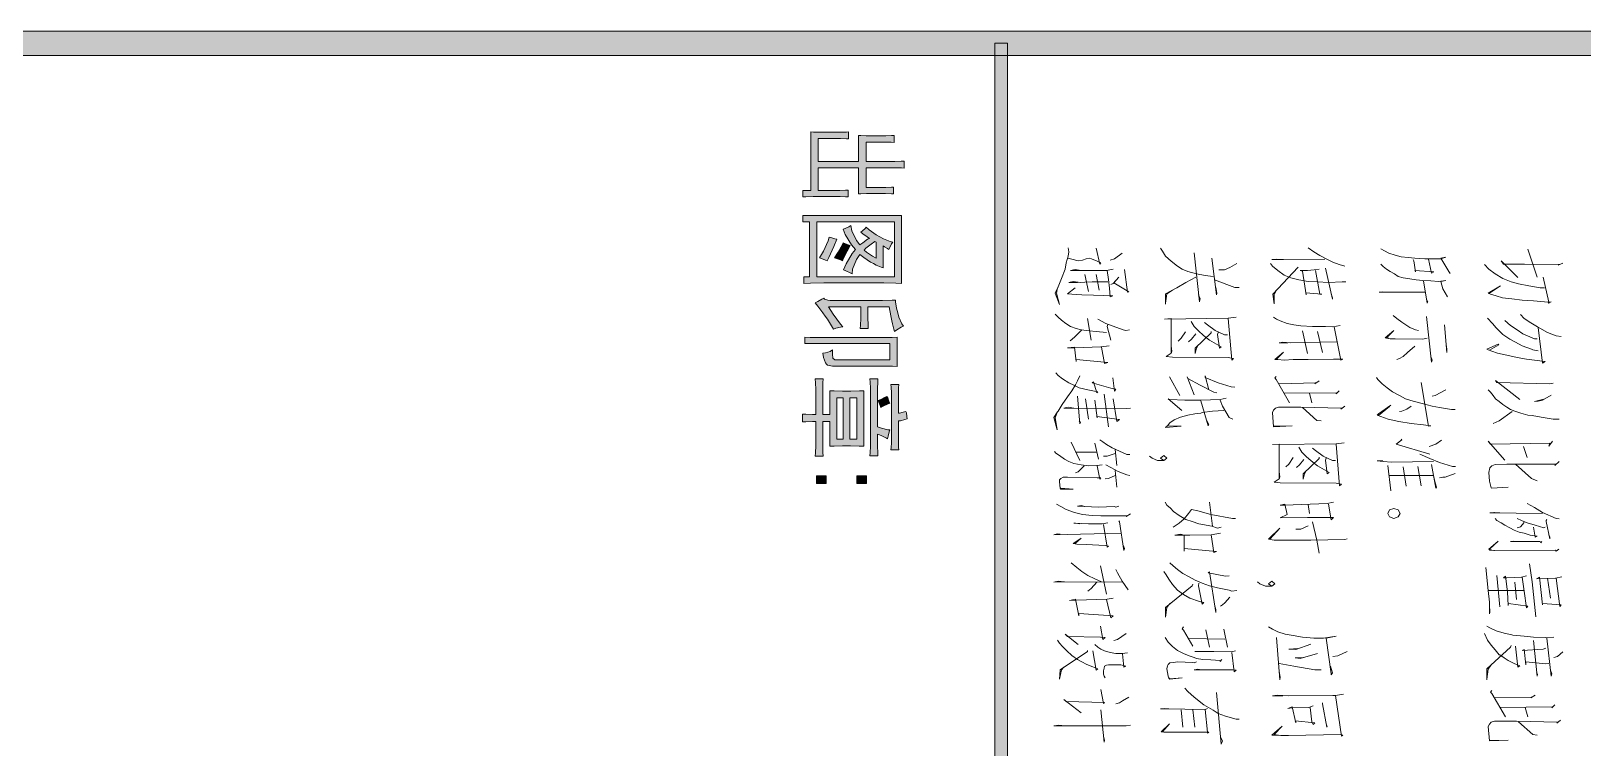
# Model space of a CAD drawing. Header units: millimetres. Extents: x 117 to 78452272, y 10 to 169749766.
# Drawn here: x 78427831 to 78434219, y 169652784 to 169655734 of the extents above; entities that cross this region are included whole.
import ezdxf

# ---------------------------------------------------------------- set-up
doc = ezdxf.new("R2010")
doc.units = ezdxf.units.MM

msp = doc.modelspace()

# ---------------------------------------------------------------- hatches: boundary and pattern name
h = msp.add_hatch(color=0)
h.dxf.hatch_style = 2
h.paths.add_polyline_path([(78382175.603, 169655634.242), (78382175.603, 169655734.215), (78451071.551, 169655734.215), (78451071.551, 169655634.242)])
h = msp.add_hatch(color=0)
h.dxf.hatch_style = 2
h.paths.add_polyline_path([(78431798.767, 169655684.228), (78431850.477, 169655684.228), (78431850.477, 169649677.669), (78431798.767, 169649677.669)])
h = msp.add_hatch(color=0)
h.dxf.hatch_style = 2
h.paths.add_polyline_path([(78431383.362, 169655275.718), (78431371.728, 169655276.58), (78431350.182, 169655277.011), (78431340.271, 169655277.011), (78431268.307, 169655277.011), (78431268.307, 169655197.292), (78431374.744, 169655197.292), (78431387.241, 169655197.292), (78431412.234, 169655198.153), (78431425.161, 169655198.584), (78431425.161, 169655170.575), (78431414.389, 169655171.006), (78431388.964, 169655171.867), (78431374.744, 169655171.867), (78431268.307, 169655171.867), (78431268.307, 169655090.424), (78431334.669, 169655090.424), (78431349.32, 169655090.424), (78431372.589, 169655091.286), (78431381.639, 169655092.148), (78431381.639, 169655063.707), (78431372.589, 169655064.138), (78431348.458, 169655065), (78431332.945, 169655065), (78431284.251, 169655065), (78431270.031, 169655065), (78431246.762, 169655064.138), (78431237.712, 169655063.707), (78431237.712, 169655171.867), (78431071.809, 169655171.867), (78431071.809, 169655078.358), (78431147.651, 169655078.358), (78431161.009, 169655078.358), (78431184.278, 169655079.22), (78431194.19, 169655079.651), (78431194.19, 169655051.641), (78431184.278, 169655052.072), (78431161.871, 169655052.934), (78431149.374, 169655052.934), (78431067.931, 169655052.934), (78431050.263, 169655052.934), (78431020.53, 169655052.072), (78431008.464, 169655051.641), (78431008.464, 169655078.358), (78431041.214, 169655078.358), (78431041.214, 169655319.241), (78431051.987, 169655318.379), (78431077.842, 169655317.518), (78431093.355, 169655317.518), (78431147.651, 169655317.518), (78431162.733, 169655317.518), (78431187.295, 169655318.379), (78431195.913, 169655319.241), (78431195.913, 169655290.801), (78431187.295, 169655291.232), (78431162.733, 169655292.093), (78431147.651, 169655292.093), (78431071.809, 169655292.093), (78431071.809, 169655197.292), (78431237.712, 169655197.292), (78431237.712, 169655304.159), (78431246.762, 169655303.728), (78431269.169, 169655302.866), (78431282.528, 169655302.866), (78431338.547, 169655302.866), (78431350.182, 169655302.866), (78431372.589, 169655303.728), (78431383.362, 169655304.159)])
h = msp.add_hatch(color=0)
h.paths.add_polyline_path([(78431414.389, 169654695.704), (78431391.55, 169654696.565), (78431341.994, 169654697.427), (78431314.847, 169654697.427), (78431122.226, 169654697.427), (78431094.217, 169654697.427), (78431039.49, 169654696.565), (78431012.342, 169654695.704), (78431012.342, 169654722.851), (78431035.612, 169654722.851), (78431035.612, 169654948.652), (78431008.464, 169654948.652), (78431008.464, 169654975.8), (78431036.474, 169654974.938), (78431094.217, 169654974.507), (78431123.95, 169654974.507), (78431314.847, 169654974.507), (78431341.132, 169654974.507), (78431390.688, 169654974.938), (78431414.389, 169654975.8)])
h.paths.add_polyline_path([(78431066.207, 169654722.851), (78431385.517, 169654722.851), (78431385.517, 169654948.652), (78431066.207, 169654948.652)])
h = msp.add_hatch(color=0)
h.paths.add_polyline_path([(78431361.817, 169654835.321), (78431356.645, 169654839.199), (78431344.58, 169654846.525), (78431338.547, 169654849.972), (78431338.547, 169654759.479), (78431330.36, 169654762.065), (78431310.537, 169654771.114), (78431298.903, 169654777.147), (78431287.268, 169654783.18), (78431259.258, 169654802.14), (78431242.883, 169654815.068), (78431229.525, 169654794.384), (78431213.15, 169654754.739), (78431210.565, 169654734.917), (78431202.377, 169654739.657), (78431185.14, 169654747.845), (78431176.091, 169654751.292), (78431186.002, 169654776.285), (78431210.565, 169654818.084), (78431224.785, 169654835.321), (78431207.979, 169654854.712), (78431182.555, 169654896.511), (78431174.367, 169654918.919), (78431182.555, 169654921.073), (78431198.068, 169654928.399), (78431204.963, 169654934.001), (78431209.703, 169654912.024), (78431228.663, 169654872.38), (78431242.883, 169654854.281), (78431254.518, 169654863.33), (78431274.34, 169654877.12), (78431282.528, 169654880.998), (78431273.478, 169654887.031), (78431255.38, 169654899.958), (78431246.762, 169654906.853), (78431253.656, 169654911.593), (78431264.429, 169654921.504), (78431268.307, 169654927.106), (78431280.804, 169654915.471), (78431309.245, 169654896.08), (78431324.758, 169654887.893), (78431340.702, 169654879.705), (78431367.418, 169654868.071), (78431378.191, 169654865.054), (78431373.451, 169654858.16), (78431365.695, 169654843.077)])
h.paths.add_polyline_path([(78431304.074, 169654867.64), (78431288.991, 169654857.298), (78431267.446, 169654840.061), (78431260.982, 169654832.304), (78431270.031, 169654823.686), (78431294.163, 169654807.311), (78431309.676, 169654799.986), (78431309.676, 169654865.054)])
h = msp.add_hatch(color=0)
h.dxf.hatch_style = 2
h.paths.add_polyline_path([(78431147.651, 169654877.12), (78431135.585, 169654847.387), (78431115.763, 169654802.571), (78431107.575, 169654787.92), (78431100.68, 169654791.367), (78431085.167, 169654797.831), (78431076.98, 169654801.278), (78431092.493, 169654828.857), (78431112.315, 169654871.518), (78431116.624, 169654886.6), (78431123.95, 169654884.014), (78431139.463, 169654879.274)])
h = msp.add_hatch(color=0)
h.dxf.hatch_style = 2
h.paths.add_polyline_path([(78431203.239, 169654851.265), (78431190.742, 169654828.426), (78431174.367, 169654797.4), (78431170.92, 169654789.213), (78431163.594, 169654792.66), (78431147.22, 169654798.693), (78431138.601, 169654801.278), (78431152.822, 169654824.117), (78431170.92, 169654855.574), (78431174.367, 169654863.33), (78431180.831, 169654860.314), (78431195.051, 169654854.281)])
h = msp.add_hatch(color=0)
h.dxf.hatch_style = 2
h.paths.add_polyline_path([(78431134.723, 169654507.824), (78431126.536, 169654521.613), (78431109.299, 169654548.33), (78431099.819, 169654561.257), (78431090.339, 169654574.616), (78431070.085, 169654601.764), (78431059.312, 169654615.984), (78431069.224, 169654620.724), (78431086.891, 169654630.204), (78431095.079, 169654634.944), (78431097.664, 169654631.497), (78431110.592, 169654626.757), (78431120.503, 169654625.464), (78431309.676, 169654625.464), (78431335.961, 169654625.464), (78431375.606, 169654626.326), (78431388.964, 169654626.757), (78431388.964, 169654619.431), (78431393.704, 169654593.576), (78431398.875, 169654575.047), (78431403.616, 169654556.517), (78431416.112, 169654528.938), (78431423.007, 169654520.32), (78431413.096, 169654515.58), (78431394.566, 169654504.807), (78431385.517, 169654498.343), (78431382.501, 169654507.393), (78431377.33, 169654529.369), (78431374.744, 169654542.297), (78431371.728, 169654555.655), (78431366.557, 169654583.665), (78431363.54, 169654598.747), (78431275.202, 169654598.747), (78431275.202, 169654565.997), (78431275.202, 169654553.501), (78431276.495, 169654525.06), (78431277.357, 169654509.547), (78431244.607, 169654509.547), (78431245.469, 169654523.768), (78431246.762, 169654551.777), (78431246.762, 169654565.997), (78431246.762, 169654598.747), (78431113.177, 169654598.747), (78431132.999, 169654569.014), (78431162.733, 169654528.077), (78431172.644, 169654517.304), (78431162.733, 169654516.011), (78431143.772, 169654511.271)])
h = msp.add_hatch(color=0)
h.dxf.hatch_style = 2
h.paths.add_polyline_path([(78431396.29, 169654353.986), (78431377.33, 169654354.417), (78431339.409, 169654355.279), (78431320.448, 169654355.279), (78431145.496, 169654355.279), (78431129.552, 169654355.279), (78431109.299, 169654359.588), (78431104.99, 169654363.897), (78431101.111, 169654368.637), (78431093.355, 169654391.045), (78431089.908, 169654409.143), (78431100.68, 169654410.005), (78431120.503, 169654416.038), (78431129.552, 169654421.64), (78431129.552, 169654412.591), (78431130.414, 169654398.371), (78431131.276, 169654393.199), (78431132.137, 169654387.598), (78431140.325, 169654381.565), (78431147.651, 169654381.134), (78431365.695, 169654381.134), (78431365.695, 169654448.357), (78431015.79, 169654448.357), (78431015.79, 169654474.212), (78431038.198, 169654473.35), (78431085.167, 169654472.919), (78431109.73, 169654472.919), (78431314.847, 169654472.919), (78431334.669, 169654472.919), (78431375.606, 169654473.35), (78431396.29, 169654474.212)])
h = msp.add_hatch(color=0)
h.paths.add_polyline_path([(78431259.258, 169654025.627), (78431240.298, 169654026.058), (78431204.101, 169654026.92), (78431187.295, 169654026.92), (78431170.92, 169654026.92), (78431136.447, 169654026.058), (78431118.779, 169654025.627), (78431118.779, 169654126.893), (78431089.908, 169654126.893), (78431089.908, 169654040.278), (78431089.908, 169654027.351), (78431090.769, 169653999.772), (78431091.631, 169653984.69), (78431059.312, 169653984.69), (78431060.174, 169653998.91), (78431061.036, 169654026.92), (78431061.036, 169654040.278), (78431061.036, 169654126.893), (78431047.247, 169654126.893), (78431020.53, 169654126.031), (78431006.741, 169654125.6), (78431006.741, 169654157.919), (78431020.53, 169654157.057), (78431047.247, 169654156.626), (78431061.036, 169654156.626), (78431061.036, 169654248.411), (78431061.036, 169654259.184), (78431060.174, 169654286.332), (78431059.312, 169654302.707), (78431091.631, 169654302.707), (78431090.769, 169654287.194), (78431089.908, 169654260.477), (78431089.908, 169654249.704), (78431089.908, 169654156.626), (78431118.779, 169654156.626), (78431118.779, 169654254.013), (78431136.447, 169654253.151), (78431171.782, 169654252.72), (78431189.019, 169654252.72), (78431205.824, 169654252.72), (78431241.16, 169654253.151), (78431259.258, 169654254.013)])
h.paths.add_polyline_path([(78431201.515, 169654055.36), (78431230.387, 169654055.36), (78431230.387, 169654224.28), (78431201.515, 169654224.28)])
h.paths.add_polyline_path([(78431147.651, 169654055.36), (78431174.367, 169654055.36), (78431174.367, 169654224.28), (78431147.651, 169654224.28)])
h = msp.add_hatch(color=0)
h.dxf.hatch_style = 2
h.paths.add_polyline_path([(78431314.847, 169654038.985), (78431314.847, 169654025.627), (78431316.139, 169653998.91), (78431317.001, 169653986.413), (78431284.251, 169653986.413), (78431285.113, 169653998.91), (78431286.406, 169654025.627), (78431286.406, 169654038.985), (78431286.406, 169654250.997), (78431286.406, 169654263.924), (78431285.113, 169654289.779), (78431284.251, 169654302.707), (78431317.001, 169654302.707), (78431316.139, 169654288.917), (78431314.847, 169654263.493), (78431314.847, 169654250.997), (78431314.847, 169654105.347), (78431332.083, 169654099.745), (78431357.507, 169654093.712), (78431365.695, 169654092.85), (78431363.54, 169654085.524), (78431359.231, 169654067.426), (78431356.645, 169654056.653), (78431351.905, 169654059.239), (78431341.563, 169654064.84), (78431335.961, 169654067.426), (78431329.929, 169654070.011), (78431319.587, 169654073.89), (78431314.847, 169654075.613)])
h = msp.add_hatch(color=0)
h.dxf.hatch_style = 2
h.paths.add_polyline_path([(78431354.491, 169654230.744), (78431357.507, 169654224.711), (78431362.678, 169654210.491), (78431365.695, 169654202.303), (78431356.645, 169654198.425), (78431338.547, 169654189.806), (78431329.498, 169654185.066), (78431326.912, 169654193.254), (78431321.31, 169654207.043), (78431318.725, 169654213.507), (78431328.636, 169654218.247), (78431346.734, 169654226.865)])
h = msp.add_hatch(color=0)
h.dxf.hatch_style = 2
h.paths.add_polyline_path([(78431437.658, 169654138.958), (78431427.747, 169654135.511), (78431409.648, 169654130.771), (78431401.461, 169654129.478), (78431401.461, 169654049.758), (78431401.461, 169654040.278), (78431402.323, 169654020.887), (78431403.185, 169654010.545), (78431370.866, 169654010.545), (78431371.728, 169654020.887), (78431372.589, 169654039.416), (78431372.589, 169654048.466), (78431372.589, 169654233.76), (78431372.589, 169654245.826), (78431371.728, 169654268.664), (78431370.866, 169654279.437), (78431403.185, 169654279.437), (78431402.323, 169654266.079), (78431401.461, 169654243.671), (78431401.461, 169654235.053), (78431401.461, 169654161.797), (78431406.201, 169654161.797), (78431421.283, 169654165.244), (78431432.056, 169654168.691), (78431434.211, 169654162.659), (78431436.796, 169654147.577)])
h = msp.add_hatch(color=0)
h.dxf.hatch_style = 2
h.paths.add_polyline_path([(78431064.483, 169653872.651), (78431064.483, 169653903.677), (78431104.128, 169653903.677), (78431104.128, 169653872.651)])
h = msp.add_hatch(color=0)
h.dxf.hatch_style = 2
h.paths.add_polyline_path([(78431230.387, 169653872.651), (78431230.387, 169653903.677), (78431270.031, 169653903.677), (78431270.031, 169653872.651)])

# ---------------------------------------------------------------- linework, layer by layer
at = {"color": 0, "lineweight": 0}
for points in [[(78382175.603, 169655634.242), (78382175.603, 169655734.215), (78451071.551, 169655734.215), (78451071.551, 169655634.242)], [(78431798.767, 169655684.228), (78431850.477, 169655684.228), (78431850.477, 169649677.669), (78431798.767, 169649677.669)], [(78431383.362, 169655275.718), (78431371.728, 169655276.58), (78431350.182, 169655277.011), (78431340.271, 169655277.011), (78431268.307, 169655277.011), (78431268.307, 169655197.292), (78431374.744, 169655197.292), (78431387.241, 169655197.292), (78431412.234, 169655198.153), (78431425.161, 169655198.584), (78431425.161, 169655170.575), (78431414.389, 169655171.006), (78431388.964, 169655171.867), (78431374.744, 169655171.867), (78431268.307, 169655171.867), (78431268.307, 169655090.424), (78431334.669, 169655090.424), (78431349.32, 169655090.424), (78431372.589, 169655091.286), (78431381.639, 169655092.148), (78431381.639, 169655063.707), (78431372.589, 169655064.138), (78431348.458, 169655065), (78431332.945, 169655065), (78431284.251, 169655065), (78431270.031, 169655065), (78431246.762, 169655064.138), (78431237.712, 169655063.707), (78431237.712, 169655171.867), (78431071.809, 169655171.867), (78431071.809, 169655078.358), (78431147.651, 169655078.358), (78431161.009, 169655078.358), (78431184.278, 169655079.22), (78431194.19, 169655079.651), (78431194.19, 169655051.641), (78431184.278, 169655052.072), (78431161.871, 169655052.934), (78431149.374, 169655052.934), (78431067.931, 169655052.934), (78431050.263, 169655052.934), (78431020.53, 169655052.072), (78431008.464, 169655051.641), (78431008.464, 169655078.358), (78431041.214, 169655078.358), (78431041.214, 169655319.241), (78431051.987, 169655318.379), (78431077.842, 169655317.518), (78431093.355, 169655317.518), (78431147.651, 169655317.518), (78431162.733, 169655317.518), (78431187.295, 169655318.379), (78431195.913, 169655319.241), (78431195.913, 169655290.801), (78431187.295, 169655291.232), (78431162.733, 169655292.093), (78431147.651, 169655292.093), (78431071.809, 169655292.093), (78431071.809, 169655197.292), (78431237.712, 169655197.292), (78431237.712, 169655304.159), (78431246.762, 169655303.728), (78431269.169, 169655302.866), (78431282.528, 169655302.866), (78431338.547, 169655302.866), (78431350.182, 169655302.866), (78431372.589, 169655303.728), (78431383.362, 169655304.159)], [(78431414.389, 169654695.704), (78431391.55, 169654696.565), (78431341.994, 169654697.427), (78431314.847, 169654697.427), (78431122.226, 169654697.427), (78431094.217, 169654697.427), (78431039.49, 169654696.565), (78431012.342, 169654695.704), (78431012.342, 169654722.851), (78431035.612, 169654722.851), (78431035.612, 169654948.652), (78431008.464, 169654948.652), (78431008.464, 169654975.8), (78431036.474, 169654974.938), (78431094.217, 169654974.507), (78431123.95, 169654974.507), (78431314.847, 169654974.507), (78431341.132, 169654974.507), (78431390.688, 169654974.938), (78431414.389, 169654975.8)], [(78431066.207, 169654722.851), (78431385.517, 169654722.851), (78431385.517, 169654948.652), (78431066.207, 169654948.652)], [(78431361.817, 169654835.321), (78431356.645, 169654839.199), (78431344.58, 169654846.525), (78431338.547, 169654849.972), (78431338.547, 169654759.479), (78431330.36, 169654762.065), (78431310.537, 169654771.114), (78431298.903, 169654777.147), (78431287.268, 169654783.18), (78431259.258, 169654802.14), (78431242.883, 169654815.068), (78431229.525, 169654794.384), (78431213.15, 169654754.739), (78431210.565, 169654734.917), (78431202.377, 169654739.657), (78431185.14, 169654747.845), (78431176.091, 169654751.292), (78431186.002, 169654776.285), (78431210.565, 169654818.084), (78431224.785, 169654835.321), (78431207.979, 169654854.712), (78431182.555, 169654896.511), (78431174.367, 169654918.919), (78431182.555, 169654921.073), (78431198.068, 169654928.399), (78431204.963, 169654934.001), (78431209.703, 169654912.024), (78431228.663, 169654872.38), (78431242.883, 169654854.281), (78431254.518, 169654863.33), (78431274.34, 169654877.12), (78431282.528, 169654880.998), (78431273.478, 169654887.031), (78431255.38, 169654899.958), (78431246.762, 169654906.853), (78431253.656, 169654911.593), (78431264.429, 169654921.504), (78431268.307, 169654927.106), (78431280.804, 169654915.471), (78431309.245, 169654896.08), (78431324.758, 169654887.893), (78431340.702, 169654879.705), (78431367.418, 169654868.071), (78431378.191, 169654865.054), (78431373.451, 169654858.16), (78431365.695, 169654843.077)], [(78431147.651, 169654877.12), (78431135.585, 169654847.387), (78431115.763, 169654802.571), (78431107.575, 169654787.92), (78431100.68, 169654791.367), (78431085.167, 169654797.831), (78431076.98, 169654801.278), (78431092.493, 169654828.857), (78431112.315, 169654871.518), (78431116.624, 169654886.6), (78431123.95, 169654884.014), (78431139.463, 169654879.274)], [(78431203.239, 169654851.265), (78431190.742, 169654828.426), (78431174.367, 169654797.4), (78431170.92, 169654789.213), (78431163.594, 169654792.66), (78431147.22, 169654798.693), (78431138.601, 169654801.278), (78431152.822, 169654824.117), (78431170.92, 169654855.574), (78431174.367, 169654863.33), (78431180.831, 169654860.314), (78431195.051, 169654854.281)], [(78431304.074, 169654867.64), (78431288.991, 169654857.298), (78431267.446, 169654840.061), (78431260.982, 169654832.304), (78431270.031, 169654823.686), (78431294.163, 169654807.311), (78431309.676, 169654799.986), (78431309.676, 169654865.054)], [(78431134.723, 169654507.824), (78431126.536, 169654521.613), (78431109.299, 169654548.33), (78431099.819, 169654561.257), (78431090.339, 169654574.616), (78431070.085, 169654601.764), (78431059.312, 169654615.984), (78431069.224, 169654620.724), (78431086.891, 169654630.204), (78431095.079, 169654634.944), (78431097.664, 169654631.497), (78431110.592, 169654626.757), (78431120.503, 169654625.464), (78431309.676, 169654625.464), (78431335.961, 169654625.464), (78431375.606, 169654626.326), (78431388.964, 169654626.757), (78431388.964, 169654619.431), (78431393.704, 169654593.576), (78431398.875, 169654575.047), (78431403.616, 169654556.517), (78431416.112, 169654528.938), (78431423.007, 169654520.32), (78431413.096, 169654515.58), (78431394.566, 169654504.807), (78431385.517, 169654498.343), (78431382.501, 169654507.393), (78431377.33, 169654529.369), (78431374.744, 169654542.297), (78431371.728, 169654555.655), (78431366.557, 169654583.665), (78431363.54, 169654598.747), (78431275.202, 169654598.747), (78431275.202, 169654565.997), (78431275.202, 169654553.501), (78431276.495, 169654525.06), (78431277.357, 169654509.547), (78431244.607, 169654509.547), (78431245.469, 169654523.768), (78431246.762, 169654551.777), (78431246.762, 169654565.997), (78431246.762, 169654598.747), (78431113.177, 169654598.747), (78431132.999, 169654569.014), (78431162.733, 169654528.077), (78431172.644, 169654517.304), (78431162.733, 169654516.011), (78431143.772, 169654511.271)], [(78431396.29, 169654353.986), (78431377.33, 169654354.417), (78431339.409, 169654355.279), (78431320.448, 169654355.279), (78431145.496, 169654355.279), (78431129.552, 169654355.279), (78431109.299, 169654359.588), (78431104.99, 169654363.897), (78431101.111, 169654368.637), (78431093.355, 169654391.045), (78431089.908, 169654409.143), (78431100.68, 169654410.005), (78431120.503, 169654416.038), (78431129.552, 169654421.64), (78431129.552, 169654412.591), (78431130.414, 169654398.371), (78431131.276, 169654393.199), (78431132.137, 169654387.598), (78431140.325, 169654381.565), (78431147.651, 169654381.134), (78431365.695, 169654381.134), (78431365.695, 169654448.357), (78431015.79, 169654448.357), (78431015.79, 169654474.212), (78431038.198, 169654473.35), (78431085.167, 169654472.919), (78431109.73, 169654472.919), (78431314.847, 169654472.919), (78431334.669, 169654472.919), (78431375.606, 169654473.35), (78431396.29, 169654474.212)], [(78431259.258, 169654025.627), (78431240.298, 169654026.058), (78431204.101, 169654026.92), (78431187.295, 169654026.92), (78431170.92, 169654026.92), (78431136.447, 169654026.058), (78431118.779, 169654025.627), (78431118.779, 169654126.893), (78431089.908, 169654126.893), (78431089.908, 169654040.278), (78431089.908, 169654027.351), (78431090.769, 169653999.772), (78431091.631, 169653984.69), (78431059.312, 169653984.69), (78431060.174, 169653998.91), (78431061.036, 169654026.92), (78431061.036, 169654040.278), (78431061.036, 169654126.893), (78431047.247, 169654126.893), (78431020.53, 169654126.031), (78431006.741, 169654125.6), (78431006.741, 169654157.919), (78431020.53, 169654157.057), (78431047.247, 169654156.626), (78431061.036, 169654156.626), (78431061.036, 169654248.411), (78431061.036, 169654259.184), (78431060.174, 169654286.332), (78431059.312, 169654302.707), (78431091.631, 169654302.707), (78431090.769, 169654287.194), (78431089.908, 169654260.477), (78431089.908, 169654249.704), (78431089.908, 169654156.626), (78431118.779, 169654156.626), (78431118.779, 169654254.013), (78431136.447, 169654253.151), (78431171.782, 169654252.72), (78431189.019, 169654252.72), (78431205.824, 169654252.72), (78431241.16, 169654253.151), (78431259.258, 169654254.013)], [(78431314.847, 169654038.985), (78431314.847, 169654025.627), (78431316.139, 169653998.91), (78431317.001, 169653986.413), (78431284.251, 169653986.413), (78431285.113, 169653998.91), (78431286.406, 169654025.627), (78431286.406, 169654038.985), (78431286.406, 169654250.997), (78431286.406, 169654263.924), (78431285.113, 169654289.779), (78431284.251, 169654302.707), (78431317.001, 169654302.707), (78431316.139, 169654288.917), (78431314.847, 169654263.493), (78431314.847, 169654250.997), (78431314.847, 169654105.347), (78431332.083, 169654099.745), (78431357.507, 169654093.712), (78431365.695, 169654092.85), (78431363.54, 169654085.524), (78431359.231, 169654067.426), (78431356.645, 169654056.653), (78431351.905, 169654059.239), (78431341.563, 169654064.84), (78431335.961, 169654067.426), (78431329.929, 169654070.011), (78431319.587, 169654073.89), (78431314.847, 169654075.613)], [(78431147.651, 169654055.36), (78431174.367, 169654055.36), (78431174.367, 169654224.28), (78431147.651, 169654224.28)], [(78431201.515, 169654055.36), (78431230.387, 169654055.36), (78431230.387, 169654224.28), (78431201.515, 169654224.28)], [(78431354.491, 169654230.744), (78431357.507, 169654224.711), (78431362.678, 169654210.491), (78431365.695, 169654202.303), (78431356.645, 169654198.425), (78431338.547, 169654189.806), (78431329.498, 169654185.066), (78431326.912, 169654193.254), (78431321.31, 169654207.043), (78431318.725, 169654213.507), (78431328.636, 169654218.247), (78431346.734, 169654226.865)], [(78431437.658, 169654138.958), (78431427.747, 169654135.511), (78431409.648, 169654130.771), (78431401.461, 169654129.478), (78431401.461, 169654049.758), (78431401.461, 169654040.278), (78431402.323, 169654020.887), (78431403.185, 169654010.545), (78431370.866, 169654010.545), (78431371.728, 169654020.887), (78431372.589, 169654039.416), (78431372.589, 169654048.466), (78431372.589, 169654233.76), (78431372.589, 169654245.826), (78431371.728, 169654268.664), (78431370.866, 169654279.437), (78431403.185, 169654279.437), (78431402.323, 169654266.079), (78431401.461, 169654243.671), (78431401.461, 169654235.053), (78431401.461, 169654161.797), (78431406.201, 169654161.797), (78431421.283, 169654165.244), (78431432.056, 169654168.691), (78431434.211, 169654162.659), (78431436.796, 169654147.577)], [(78431064.483, 169653872.651), (78431064.483, 169653903.677), (78431104.128, 169653903.677), (78431104.128, 169653872.651)], [(78431230.387, 169653872.651), (78431230.387, 169653903.677), (78431270.031, 169653903.677), (78431270.031, 169653872.651)], [(78433440.993, 169653728.725), (78433458.661, 169653734.758), (78433466.417, 169653748.978), (78433458.661, 169653763.198), (78433440.993, 169653769.231), (78433422.895, 169653763.198), (78433415.569, 169653748.978), (78433422.895, 169653734.758)]]:
    msp.add_lwpolyline(points, close=True, dxfattribs=at)
for points in [[(78432100.409, 169654842.216), (78432102.995, 169654825.841), (78432100.409, 169654807.742), (78432092.653, 169654781.025), (78432087.482, 169654754.739), (78432072.399, 169654715.957), (78432059.472, 169654681.483), (78432046.975, 169654655.197), (78432064.643, 169654608.227), (78432052.146, 169654655.197), (78432056.886, 169654677.174)], [(78432215.033, 169654840.061), (78432230.115, 169654774.992), (78432235.286, 169654781.025), (78432219.773, 169654787.489), (78432196.935, 169654797.4), (78432187.023, 169654799.555), (78432174.096, 169654797.4), (78432159.014, 169654791.367), (78432140.915, 169654789.213), (78432115.491, 169654795.676), (78432100.409, 169654799.555)], [(78432321.901, 169654819.808), (78432291.305, 169654797.4), (78432273.207, 169654791.367)], [(78432697.23, 169654724.144), (78432664.049, 169654728.453), (78432628.714, 169654734.486), (78432592.948, 169654744.397), (78432570.109, 169654754.739), (78432549.856, 169654766.805), (78432524.432, 169654787.489), (78432501.162, 169654807.742), (78432488.666, 169654827.995), (78432480.909, 169654840.061)], [(78432618.372, 169654821.962), (78432641.211, 169654620.293)], [(78432692.059, 169654799.555), (78432710.157, 169654648.734), (78432712.743, 169654655.197), (78432707.572, 169654679.329)], [(78433157.019, 169654795.676), (78432986.375, 169654793.522), (78432938.113, 169654793.522), (78432958.366, 169654795.676), (78432986.375, 169654793.522)], [(78433238.462, 169654766.805), (78433215.193, 169654773.269), (78433189.768, 169654783.18), (78433164.344, 169654795.676), (78433136.335, 169654809.897), (78433110.911, 169654825.841), (78433088.072, 169654842.216)], [(78433672.396, 169654736.641), (78433667.225, 169654744.397), (78433634.044, 169654799.555), (78433654.728, 169654803.433), (78433634.044, 169654797.4), (78433568.114, 169654797.4), (78433527.177, 169654799.555), (78433499.167, 169654801.709), (78433471.158, 169654805.588), (78433445.733, 169654811.62), (78433420.309, 169654819.808), (78433402.642, 169654830.15), (78433387.56, 169654838.337)], [(78433519.851, 169654793.522), (78433522.437, 169654789.213), (78433529.762, 169654742.674), (78433527.177, 169654748.706), (78433606.035, 169654742.674), (78433596.124, 169654738.364), (78433583.196, 169654795.676)], [(78433992.137, 169654836.183), (78434030.058, 169654721.99)], [(78432260.71, 169654748.706), (78432265.881, 169654712.078), (78432271.052, 169654675.45), (78432273.207, 169654640.546), (78432283.549, 169654644.855), (78432204.691, 169654647.01), (78432156.428, 169654648.734), (78432115.491, 169654650.888), (78432097.824, 169654653.043), (78432128.419, 169654677.174)], [(78432286.135, 169654754.739), (78432258.125, 169654748.706), (78432143.501, 169654748.706), (78432110.32, 169654748.706), (78432128.419, 169654752.585), (78432153.843, 169654748.706)], [(78432168.925, 169654732.332), (78432184.438, 169654662.954)], [(78432215.033, 169654732.332), (78432227.53, 169654667.263)], [(78432331.812, 169654752.585), (78432344.739, 169654659.076), (78432349.91, 169654661.23), (78432288.72, 169654697.858), (78432308.973, 169654721.99), (78432286.135, 169654695.704), (78432275.792, 169654691.825)], [(78432794.186, 169654777.147), (78432766.177, 169654760.772), (78432743.338, 169654750.861), (78432720.068, 169654750.861)], [(78433243.202, 169654701.736), (78433228.12, 169654701.736), (78433172.101, 169654699.582), (78433126.424, 169654701.736), (78433088.072, 169654703.891), (78433050.151, 169654709.924), (78433016.971, 169654718.111), (78432988.961, 169654730.177), (78432963.537, 169654748.706), (78432940.698, 169654766.805), (78432932.942, 169654777.147)], [(78433047.566, 169654762.927), (78432943.284, 169654650.888), (78432948.024, 169654612.106), (78432948.024, 169654653.043), (78432950.609, 169654655.197), (78432958.366, 169654667.263)], [(78433133.749, 169654754.739), (78433113.496, 169654750.861), (78433085.486, 169654748.706), (78433054.891, 169654748.706), (78433065.233, 169654746.552), (78433080.316, 169654648.734), (78433078.161, 169654656.921), (78433144.091, 169654650.888), (78433136.335, 169654650.888), (78433118.667, 169654748.706)], [(78433159.604, 169654758.618), (78433187.614, 169654630.635), (78433187.614, 169654636.668), (78433182.443, 169654653.043)], [(78433662.054, 169654640.546), (78433641.801, 169654673.296), (78433634.044, 169654703.891), (78433654.728, 169654707.769), (78433624.133, 169654703.891), (78433593.538, 169654706.046), (78433560.358, 169654707.769), (78433532.348, 169654709.924), (78433506.924, 169654714.233), (78433478.914, 169654718.111), (78433458.661, 169654724.144), (78433443.148, 169654734.486), (78433425.48, 169654744.397), (78433410.398, 169654754.739), (78433397.471, 169654765.081), (78433387.56, 169654774.992)], [(78434060.653, 169654677.174), (78434042.985, 169654677.174), (78433996.877, 169654685.362), (78433953.785, 169654693.549), (78433923.19, 169654701.736), (78433890.009, 169654715.957), (78433857.26, 169654734.486), (78433831.836, 169654754.739), (78433813.737, 169654773.269)], [(78434136.925, 169654779.302), (78434116.672, 169654771.114), (78434124.428, 169654773.269), (78433979.209, 169654774.992), (78433892.595, 169654774.992), (78433882.684, 169654789.213), (78433951.2, 169654720.266)], [(78432263.296, 169654701.736), (78432199.52, 169654701.736), (78432138.33, 169654699.582), (78432136.175, 169654699.582), (78432102.995, 169654699.582), (78432120.662, 169654703.891), (78432151.257, 169654699.582)], [(78432626.128, 169654721.99), (78432585.191, 169654699.582), (78432547.27, 169654677.174), (78432501.162, 169654653.043), (78432501.162, 169654610.382), (78432501.162, 169654614.26), (78432506.333, 169654653.043), (78432529.172, 169654667.263)], [(78432804.097, 169654679.329), (78432786.43, 169654679.329), (78432702.401, 169654709.924)], [(78433562.943, 169654706.046), (78433578.025, 169654614.26), (78433580.611, 169654620.293), (78433575.871, 169654630.635)], [(78434055.482, 169654721.99), (78434078.32, 169654618.138), (78434088.662, 169654620.293), (78434078.32, 169654614.26), (78434076.166, 169654618.138), (78434014.976, 169654624.602), (78433968.867, 169654626.326), (78433925.776, 169654632.79), (78433887.424, 169654636.668), (78433862, 169654644.855), (78433839.161, 169654650.888), (78433829.25, 169654655.197), (78433880.098, 169654685.362), (78433833.99, 169654655.197)], [(78432641.211, 169654622.448), (78432643.796, 169654632.79), (78432636.04, 169654648.734)], [(78433568.114, 169654659.076), (78433379.803, 169654659.076), (78433392.3, 169654661.23), (78433412.984, 169654659.076)], [(78432258.125, 169654494.034), (78432215.033, 169654498.343), (78432187.023, 169654500.067), (78432153.843, 169654504.376), (78432133.59, 169654510.409), (78432110.32, 169654518.597), (78432090.067, 169654530.662), (78432072.399, 169654544.882), (78432059.472, 169654557.379), (78432046.975, 169654569.445)], [(78432194.349, 169654461.715), (78432179.267, 169654551.346)], [(78432352.496, 169654504.376), (78432336.983, 169654502.222), (78432326.641, 169654504.376), (78432255.539, 169654530.662), (78432222.359, 169654549.192)], [(78432791.601, 169654557.379), (78432758.42, 169654553.07), (78432496.422, 169654549.192), (78432524.432, 169654551.346), (78432524.432, 169654406.558), (78432527.017, 169654416.9), (78432524.432, 169654437.153)], [(78432758.42, 169654551.346), (78432773.502, 169654380.272), (78432781.259, 169654386.305), (78432758.42, 169654390.183), (78432529.172, 169654392.338), (78432503.748, 169654394.492), (78432524.432, 169654408.712)], [(78432717.483, 169654494.034), (78432715.328, 169654485.847), (78432722.654, 169654428.966), (78432730.41, 169654434.999), (78432682.148, 169654461.715), (78432656.724, 169654481.969), (78432636.04, 169654500.067), (78432618.372, 169654518.597), (78432605.875, 169654538.85)], [(78433220.364, 169654522.475), (78433189.768, 169654516.442), (78433159.604, 169654518.597), (78433106.17, 169654518.597), (78433057.477, 169654520.751), (78433029.467, 169654524.629), (78433001.458, 169654530.662), (78432973.448, 169654541.004), (78432958.366, 169654549.192), (78432945.438, 169654557.379)], [(78433542.69, 169654502.222), (78433529.762, 169654504.376), (78433506.924, 169654514.718), (78433473.743, 169654536.695), (78433453.49, 169654551.346), (78433438.408, 169654563.412)], [(78433575.871, 169654559.103), (78433596.124, 169654372.085), (78433598.709, 169654380.272), (78433593.538, 169654394.492)], [(78434035.229, 169654418.624), (78434012.39, 169654422.933), (78434007.219, 169654425.087), (78433968.867, 169654439.308), (78433941.289, 169654453.528), (78433918.019, 169654465.594), (78433890.009, 169654485.847), (78433864.585, 169654510.409), (78433862, 169654512.564), (78433846.918, 169654530.662), (78433826.665, 169654553.07)], [(78434030.058, 169654467.748), (78434020.146, 169654467.748), (78433971.453, 169654488.001), (78433948.614, 169654504.376), (78433920.605, 169654522.475), (78433897.766, 169654543.159)], [(78434129.599, 169654477.659), (78434108.915, 169654479.814), (78434073.58, 169654494.034), (78434032.643, 169654516.442), (78434004.633, 169654532.817), (78433976.624, 169654551.346), (78433961.542, 169654567.29)], [(78432156.428, 169654504.376), (78432125.833, 169654473.781), (78432108.166, 169654459.561)], [(78432263.296, 169654526.784), (78432260.71, 169654518.597), (78432275.792, 169654461.715)], [(78432582.606, 169654496.189), (78432564.938, 169654469.903), (78432552.442, 169654457.406)], [(78432626.128, 169654488.001), (78432608.461, 169654465.594), (78432595.533, 169654455.252)], [(78432689.473, 169654498.343), (78432689.473, 169654492.311), (78432623.543, 169654428.966), (78432623.543, 169654406.558), (78432628.714, 169654428.966), (78432633.885, 169654439.308)], [(78432755.835, 169654484.123), (78432743.338, 169654484.123), (78432704.986, 169654502.222), (78432674.391, 169654524.629), (78432661.895, 169654534.971)], [(78433194.939, 169654516.442), (78433222.949, 169654380.272), (78433230.706, 169654384.15), (78433192.354, 169654384.15), (78433088.072, 169654381.996), (78433034.638, 169654381.996), (78433026.882, 169654381.996), (78432988.961, 169654380.272), (78432963.537, 169654381.996), (78432950.609, 169654381.996), (78432986.375, 169654412.591), (78432958.366, 169654384.15)], [(78433065.233, 169654500.067), (78433085.486, 169654406.558)], [(78433146.677, 169654410.867), (78433126.424, 169654498.343)], [(78433578.025, 169654469.903), (78433560.358, 169654465.594), (78433445.733, 169654467.748), (78433425.48, 169654467.748), (78433410.398, 169654469.903), (78433405.227, 169654471.627), (78433440.993, 169654502.222), (78433410.398, 169654471.627), (78433420.309, 169654469.903)], [(78433649.557, 169654524.629), (78433659.469, 169654410.867), (78433659.469, 169654420.778), (78433657.314, 169654439.308)], [(78434035.229, 169654514.718), (78434052.896, 169654367.775), (78434063.238, 169654374.239), (78434030.058, 169654378.117), (78433986.966, 169654384.15), (78433948.614, 169654390.183), (78433905.522, 169654400.525), (78433867.171, 169654408.712), (78433844.332, 169654416.9), (78433829.25, 169654422.933), (78433824.079, 169654425.087), (78433869.756, 169654445.34), (78433872.342, 169654443.186), (78433833.99, 169654420.778)], [(78432268.467, 169654439.308), (78432235.286, 169654434.999), (78432125.833, 169654431.12), (78432097.824, 169654431.12), (78432125.833, 169654433.275), (78432133.59, 169654374.239), (78432133.59, 169654381.996), (78432263.296, 169654369.93), (78432250.368, 169654366.052), (78432237.872, 169654433.275)], [(78433205.282, 169654455.252), (78433004.043, 169654451.373), (78432968.708, 169654451.373), (78432983.79, 169654453.528), (78433014.385, 169654451.373)], [(78433527.177, 169654437.153), (78433497.013, 169654410.867), (78433478.914, 169654394.492), (78433463.832, 169654386.305), (78433453.49, 169654381.996)], [(78432148.672, 169654314.773), (78432138.33, 169654294.519), (78432131.004, 169654278.145), (78432115.491, 169654254.013), (78432097.824, 169654229.451), (78432074.985, 169654196.701), (78432059.472, 169654170.415), (78432056.886, 169654166.537), (78432041.804, 169654144.129), (78432054.732, 169654092.85), (78432054.732, 169654095.005), (78432046.975, 169654141.975), (78432054.732, 169654164.382)], [(78432283.549, 169654307.016), (78432291.305, 169654251.859), (78432296.477, 169654260.046), (78432275.792, 169654263.924), (78432199.52, 169654286.332), (78432204.691, 169654290.641), (78432217.619, 169654245.826), (78432222.359, 169654249.704), (78432181.853, 169654257.891), (78432146.086, 169654266.079), (78432123.248, 169654276.421), (78432102.995, 169654286.332), (78432077.571, 169654302.707), (78432059.472, 169654316.927), (78432049.561, 169654327.269)], [(78432516.675, 169654310.894), (78432559.767, 169654233.76)], [(78432712.743, 169654245.826), (78432699.815, 169654247.98), (78432643.796, 169654276.421), (78432592.948, 169654304.861), (78432590.362, 169654310.894), (78432618.372, 169654237.638)], [(78432786.43, 169654268.233), (78432770.917, 169654270.388), (78432717.483, 169654286.332), (78432664.049, 169654308.74), (78432664.049, 169654314.773), (78432679.562, 169654257.891)], [(78432955.78, 169654313.049), (78432950.609, 169654307.016), (78432955.78, 169654300.552), (78433011.8, 169654204.889)], [(78433133.749, 169654294.519), (78433116.082, 169654282.454), (78433118.667, 169654286.332), (78432968.708, 169654282.454)], [(78433692.649, 169654176.448), (78433677.567, 169654176.448), (78433629.304, 169654184.635), (78433598.709, 169654190.668), (78433557.772, 169654201.01), (78433519.851, 169654211.352), (78433489.256, 169654221.263), (78433463.832, 169654233.76), (78433435.822, 169654249.704), (78433412.984, 169654266.079), (78433392.3, 169654282.454), (78433374.632, 169654300.552), (78433369.461, 169654308.74)], [(78433428.066, 169654194.978), (78433377.218, 169654158.349), (78433372.047, 169654154.04), (78433417.724, 169654137.665), (78433461.246, 169654127.754), (78433512.095, 169654119.567), (78433562.943, 169654113.534), (78433593.538, 169654109.225), (78433583.196, 169654107.501), (78433552.601, 169654288.487)], [(78434096.419, 169654284.608), (78434083.491, 169654282.454), (78433864.585, 169654288.487), (78433859.845, 169654296.674), (78433958.956, 169654217.385)], [(78432138.33, 169654231.605), (78432148.672, 169654117.412), (78432151.257, 169654123.445), (78432146.086, 169654129.909)], [(78432171.51, 169654221.263), (78432184.438, 169654137.665)], [(78432286.135, 169654221.263), (78432301.217, 169654127.754), (78432311.559, 169654135.942), (78432217.619, 169654148.007), (78432219.773, 169654141.975), (78432209.862, 169654215.231)], [(78432247.783, 169654239.793), (78432265.881, 169654105.347)], [(78432750.664, 169654223.418), (78432725.239, 169654217.385), (78432646.382, 169654215.231), (78432580.451, 169654215.231), (78432519.261, 169654217.385), (78432511.504, 169654221.263), (78432567.524, 169654172.57)], [(78433215.193, 169654254.013), (78433202.696, 169654241.517), (78433205.282, 169654245.826), (78432988.961, 169654243.671)], [(78433103.585, 169654204.889), (78433093.243, 169654243.671)], [(78433598.709, 169654231.605), (78433611.206, 169654233.76), (78433654.728, 169654257.891)], [(78434121.843, 169654137.665), (78434101.59, 169654137.665), (78434096.419, 169654137.665), (78434055.482, 169654144.129), (78434017.561, 169654150.162), (78434012.39, 169654152.317), (78433992.137, 169654154.04), (78433964.127, 169654162.228), (78433938.703, 169654170.415), (78433920.605, 169654176.448), (78433905.522, 169654186.79), (78433890.009, 169654196.701), (78433874.927, 169654209.198), (78433859.845, 169654221.263), (78433849.503, 169654233.76), (78433839.161, 169654247.98), (78433829.25, 169654257.891)], [(78434088.662, 169654235.484), (78434052.896, 169654215.231), (78434035.229, 169654211.352), (78434020.146, 169654209.198), (78434058.067, 169654219.109)], [(78432357.236, 169654182.481), (78432339.568, 169654180.757), (78432082.741, 169654182.481), (78432100.409, 169654186.79), (78432123.248, 169654182.481)], [(78432740.753, 169654172.57), (78432694.644, 169654170.415), (78432651.553, 169654164.382), (78432646.382, 169654162.228), (78432620.957, 169654158.349), (78432592.948, 169654154.04), (78432562.353, 169654145.853), (78432536.929, 169654133.787), (78432519.261, 169654121.721), (78432508.919, 169654109.225), (78432501.162, 169654103.192), (78432564.938, 169654107.501), (78432506.333, 169654109.225)], [(78432646.382, 169654213.076), (78432676.977, 169654109.225), (78432679.562, 169654115.258), (78432669.22, 169654133.787)], [(78432778.673, 169654137.665), (78432763.591, 169654144.129), (78432735.581, 169654190.668), (78432725.239, 169654215.231)], [(78433238.462, 169654190.668), (78433222.949, 169654178.603), (78433225.535, 169654182.481), (78433057.477, 169654186.79), (78432986.375, 169654186.79), (78432966.122, 169654186.79), (78432953.195, 169654182.481), (78432945.438, 169654174.293), (78432940.698, 169654164.382), (78432945.438, 169654105.347), (78433022.142, 169654109.225), (78432948.024, 169654107.501)], [(78433141.506, 169654129.909), (78433123.838, 169654131.633), (78433065.233, 169654184.635)], [(78433422.895, 169654188.945), (78433377.218, 169654152.317), (78433377.218, 169654154.04)], [(78433512.095, 169654190.668), (78433494.427, 169654178.603), (78433473.743, 169654170.415), (78433463.832, 169654168.261)], [(78433849.503, 169654119.567), (78433874.927, 169654129.909), (78433928.361, 169654168.261)], [(78432112.906, 169654042.002), (78432148.672, 169653967.022)], [(78432209.862, 169654038.123), (78432224.944, 169653973.055)], [(78432354.65, 169653991.154), (78432342.154, 169653991.154), (78432280.964, 169654019.594), (78432258.125, 169654032.091), (78432243.043, 169654044.156), (78432230.115, 169654052.344)], [(78433235.877, 169654040.278), (78433202.696, 169654035.969), (78432940.698, 169654032.091), (78432968.708, 169654033.814), (78432968.708, 169653889.457), (78432971.293, 169653899.799), (78432968.708, 169653920.052)], [(78433202.696, 169654033.814), (78433217.778, 169653863.171), (78433225.535, 169653869.204), (78433202.696, 169653873.082), (78432973.448, 169653875.237), (78432948.024, 169653877.391), (78432968.708, 169653891.612)], [(78433471.158, 169654054.498), (78433473.743, 169654052.344), (78433450.904, 169654033.814), (78433588.367, 169653993.308)], [(78433636.63, 169654050.189), (78433613.791, 169654033.814), (78433585.782, 169654023.903)], [(78434093.833, 169654046.311), (78434078.32, 169654026.058), (78434083.491, 169654038.123), (78433839.161, 169654033.814), (78433829.25, 169654046.311), (78433897.766, 169653968.746)], [(78432240.457, 169653948.493), (78432217.619, 169653946.338), (78432184.438, 169653944.614), (78432153.843, 169653948.493), (78432123.248, 169653954.526), (78432102.995, 169653962.713), (78432084.896, 169653973.055), (78432064.643, 169653987.275), (78432049.561, 169653997.186), (78432044.39, 169654003.65)], [(78432215.033, 169654001.495), (78432131.004, 169654001.495)], [(78432293.891, 169653995.463), (78432268.467, 169653987.275), (78432260.71, 169653985.121), (78432245.197, 169653985.121)], [(78432293.891, 169654011.838), (78432301.217, 169653946.338)], [(78432435.232, 169653985.121), (78432445.574, 169653976.933), (78432468.413, 169653967.022), (78432493.837, 169653967.022), (78432506.333, 169653976.933), (78432493.837, 169653987.275), (78432480.909, 169653976.933), (78432493.837, 169653967.022)], [(78433026.882, 169653979.088), (78433009.214, 169653952.371), (78432996.717, 169653940.305)], [(78433070.404, 169653970.9), (78433052.737, 169653948.493), (78433039.809, 169653938.151)], [(78433161.759, 169653976.933), (78433159.604, 169653968.746), (78433166.93, 169653911.865), (78433174.686, 169653917.897), (78433126.424, 169653944.614), (78433101, 169653964.868), (78433080.316, 169653982.966), (78433062.648, 169654001.495), (78433050.151, 169654021.749)], [(78433133.749, 169653981.242), (78433133.749, 169653974.779), (78433067.819, 169653911.865), (78433067.819, 169653889.457), (78433072.99, 169653911.865), (78433078.161, 169653922.207)], [(78433200.111, 169653967.022), (78433187.614, 169653967.022), (78433149.262, 169653985.121), (78433118.667, 169654007.528), (78433106.17, 169654017.87)], [(78433603.88, 169653962.713), (78433430.651, 169653960.558), (78433397.471, 169653962.713), (78433372.047, 169653964.868), (78433394.885, 169653964.868)], [(78433695.235, 169653942.46), (78433682.738, 169653942.46), (78433629.304, 169653958.835), (78433588.367, 169653974.779), (78433547.861, 169653993.308)], [(78433974.038, 169654023.903), (78433989.551, 169653979.088)], [(78432219.773, 169653944.614), (78432230.115, 169653889.457), (78432235.286, 169653895.49), (78432219.773, 169653895.49), (78432097.824, 169653897.644), (78432080.156, 169653897.644), (78432069.814, 169653893.335), (78432064.643, 169653887.302), (78432064.643, 169653879.115), (78432067.228, 169653852.829), (78432069.814, 169653848.951), (78432120.662, 169653848.951), (78432069.814, 169653852.829)], [(78432166.339, 169653944.614), (78432140.915, 169653920.052), (78432131.004, 169653915.743)], [(78432293.891, 169653905.832), (78432265.881, 169653893.335), (78432252.954, 169653891.612)], [(78432354.65, 169653905.832), (78432342.154, 169653907.986), (78432306.388, 169653922.207), (78432275.792, 169653938.151), (78432255.539, 169653948.493)], [(78432293.891, 169653926.085), (78432301.217, 169653856.707)], [(78433415.569, 169653946.338), (78433428.066, 169653842.487)], [(78433596.124, 169653950.647), (78433613.791, 169653852.829), (78433616.377, 169653856.707), (78433611.206, 169653875.237), (78433603.88, 169653905.832), (78433420.309, 169653905.832)], [(78433478.914, 169653940.305), (78433491.842, 169653861.016)], [(78433540.104, 169653942.46), (78433552.601, 169653863.171)], [(78433692.649, 169653914.019), (78433652.143, 169653897.644), (78433641.801, 169653897.644), (78433629.304, 169653895.49)], [(78434121.843, 169653962.713), (78434103.744, 169653946.338), (78434108.915, 169653952.371), (78434055.482, 169653952.371), (78434002.048, 169653952.371), (78433953.785, 169653952.371), (78433918.019, 169653952.371), (78433915.434, 169653952.371), (78433905.522, 169653952.371), (78433857.26, 169653950.647), (78433844.332, 169653944.614), (78433836.576, 169653936.427), (78433831.836, 169653917.897), (78433833.99, 169653881.269), (78433841.747, 169653854.984), (78433844.332, 169653852.829), (78433910.693, 169653856.707)], [(78433941.289, 169653952.371), (78434007.219, 169653893.335), (78434030.058, 169653883.424)], [(78432357.236, 169653746.823), (78432339.568, 169653736.912), (78432344.739, 169653738.636), (78432291.305, 169653738.636), (78432288.72, 169653738.636), (78432235.286, 169653738.636), (78432199.52, 169653740.79), (78432159.014, 169653745.1), (78432125.833, 169653752.856), (78432092.653, 169653765.353), (78432069.814, 169653777.418), (78432052.146, 169653787.761)], [(78432308.973, 169653779.573), (78432296.477, 169653775.264), (78432291.305, 169653777.418), (78432224.944, 169653775.264), (78432138.33, 169653779.573), (78432153.843, 169653781.728), (78432168.925, 169653777.418)], [(78432730.41, 169653692.097), (78432715.328, 169653687.788), (78432692.059, 169653695.975), (78432638.625, 169653706.317), (78432610.615, 169653716.228), (78432585.191, 169653724.416), (78432577.866, 169653728.725), (78432557.182, 169653740.79), (78432534.343, 169653757.165), (78432521.846, 169653771.386), (78432506.333, 169653783.451), (78432499.008, 169653795.948)], [(78432682.148, 169653795.948), (78432694.644, 169653695.975)], [(78433192.354, 169653795.948), (78433166.93, 169653789.915), (78432991.546, 169653783.451), (78432973.448, 169653783.451), (78432991.546, 169653787.761), (78433001.458, 169653745.1), (78432973.448, 169653730.448), (78433085.486, 169653732.603), (78433192.354, 169653732.603), (78433182.443, 169653722.692), (78433172.101, 169653787.761)], [(78433088.072, 169653785.606), (78433093.243, 169653748.978)], [(78434121.843, 169653726.57), (78434108.915, 169653728.725), (78434052.896, 169653752.856), (78434020.146, 169653773.54), (78433989.551, 169653789.915)], [(78432263.296, 169653710.195), (78432240.457, 169653706.317), (78432184.438, 169653706.317), (78432123.248, 169653708.472), (78432131.004, 169653708.472), (78432148.672, 169653706.317)], [(78432308.973, 169653718.383), (78432311.559, 169653714.504), (78432329.226, 169653596.433), (78432331.812, 169653604.621), (78432326.641, 169653618.841)], [(78432789.015, 169653728.725), (78432776.088, 169653728.725), (78432687.319, 169653745.1), (78432633.885, 169653759.32), (78432608.461, 169653765.353), (78432595.533, 169653748.978), (78432577.866, 169653726.57), (78432557.182, 169653708.472), (78432544.685, 169653700.284), (78432531.757, 169653692.097)], [(78433106.17, 169653714.504), (78433123.838, 169653639.094), (78433133.749, 169653586.091)], [(78434052.896, 169653748.978), (78433836.576, 169653751.132), (78433852.089, 169653752.856), (78433854.674, 169653752.856), (78433877.513, 169653751.132)], [(78434014.976, 169653692.097), (78434022.732, 169653651.16), (78434030.058, 169653655.469), (78434002.048, 169653659.347), (78433976.624, 169653667.535), (78433956.371, 169653671.413), (78433936.118, 169653679.6), (78433918.019, 169653689.942), (78433897.766, 169653700.284), (78433882.684, 169653710.195), (78433864.585, 169653720.537), (78433857.26, 169653728.725)], [(78434063.238, 169653692.097), (78434058.067, 169653689.942), (78434022.732, 169653700.284), (78433989.551, 169653710.195), (78433966.713, 169653720.537), (78433948.614, 169653728.725)], [(78433976.624, 169653712.35), (78433961.542, 169653693.82), (78433948.614, 169653689.942)], [(78434070.995, 169653724.416), (78434068.409, 169653720.537), (78434068.409, 169653716.228), (78434083.491, 169653645.127), (78434083.491, 169653651.16), (78434078.32, 169653661.502)], [(78432316.73, 169653667.535), (78432041.804, 169653661.502), (78432054.732, 169653665.38), (78432067.228, 169653663.656)], [(78432245.197, 169653704.162), (78432260.71, 169653610.653), (78432265.881, 169653614.532), (78432252.954, 169653616.686), (78432174.096, 169653620.564), (78432136.175, 169653622.719), (78432120.662, 169653624.874), (78432153.843, 169653647.281), (78432128.419, 169653624.874)], [(78432727.825, 169653667.535), (78432689.473, 169653661.502), (78432600.704, 169653659.347), (78432539.514, 169653659.347), (78432562.353, 169653663.656), (78432577.866, 169653659.347), (78432577.866, 169653594.278), (78432577.866, 169653604.621), (78432710.157, 169653592.124), (78432699.815, 169653588.246), (78432689.473, 169653661.502)], [(78433248.373, 169653645.127), (78433238.462, 169653641.248), (78433098.414, 169653639.094), (78433011.8, 169653639.094), (78432948.024, 169653639.094), (78432925.185, 169653642.972), (78432971.293, 169653687.788), (78432930.356, 169653642.972)], [(78433088.072, 169653698.13), (78433057.477, 169653683.909), (78433037.224, 169653683.909)], [(78434119.258, 169653602.466), (78434108.915, 169653594.278), (78434106.33, 169653598.157), (78433854.674, 169653596.433), (78433852.089, 169653596.433), (78433836.576, 169653598.157), (78433831.836, 169653602.466), (78433869.756, 169653634.785), (78433833.99, 169653602.466), (78433844.332, 169653598.157)], [(78434050.311, 169653633.061), (78434045.571, 169653628.752), (78434042.985, 169653633.061), (78433920.605, 169653633.061), (78433933.532, 169653634.785), (78433948.614, 169653633.061)], [(78432237.872, 169653468.02), (78432209.862, 169653480.085), (78432181.853, 169653494.306), (78432156.428, 169653510.68), (78432136.175, 169653527.055), (78432112.906, 169653545.585)], [(78432258.125, 169653417.171), (78432232.701, 169653533.088)], [(78432347.325, 169653435.27), (78432321.901, 169653470.174), (78432303.802, 169653504.648), (78432296.477, 169653518.868)], [(78432794.186, 169653431.392), (78432773.502, 169653429.237), (78432763.591, 169653433.546), (78432715.328, 169653443.457), (78432682.148, 169653451.645), (78432651.553, 169653461.987), (78432623.543, 169653474.052), (78432598.119, 169653488.273), (78432572.695, 169653502.493), (78432549.856, 169653518.868), (78432531.757, 169653533.088), (78432519.261, 169653545.585)], [(78433818.908, 169653527.055), (78433829.25, 169653431.392), (78433833.99, 169653384.422), (78433833.99, 169653335.728), (78433836.576, 169653341.761), (78433833.99, 169653372.356)], [(78433999.462, 169653541.276), (78434009.804, 169653468.02), (78434024.887, 169653323.662)], [(78432321.901, 169653468.02), (78432041.804, 169653465.865), (78432059.472, 169653470.174), (78432084.896, 169653468.02)], [(78432217.619, 169653465.865), (78432194.349, 169653439.579), (78432181.853, 169653429.237)], [(78432638.625, 169653461.987), (78432636.04, 169653451.645), (78432651.553, 169653376.234), (78432659.309, 169653382.698), (78432641.211, 169653386.576), (78432600.704, 169653400.797), (78432575.28, 169653415.017), (78432549.856, 169653433.546), (78432529.172, 169653455.954), (78432514.09, 169653478.362), (78432503.748, 169653496.46), (78432493.837, 169653510.68)], [(78432613.201, 169653457.678), (78432610.615, 169653451.645), (78432501.162, 169653362.014), (78432501.162, 169653321.508), (78432506.333, 169653362.014), (78432519.261, 169653378.389)], [(78432763.591, 169653492.582), (78432748.078, 169653490.427), (78432676.977, 169653504.648), (78432682.148, 169653508.526), (78432707.572, 169653341.761), (78432707.572, 169653352.103), (78432704.986, 169653364.169)], [(78432879.508, 169653468.02), (78432889.85, 169653459.832), (78432912.689, 169653449.49), (78432938.113, 169653449.49), (78432950.609, 169653459.832), (78432938.113, 169653470.174), (78432925.185, 169653459.832), (78432938.113, 169653449.49)], [(78433864.585, 169653494.306), (78433877.513, 169653364.169)], [(78433986.966, 169653492.582), (78433966.713, 169653486.549), (78433905.522, 169653484.395), (78433892.595, 169653484.395), (78433900.351, 169653490.427), (78433908.108, 169653427.083), (78433910.693, 169653370.201), (78433913.279, 169653378.389), (78433992.137, 169653368.047), (78433986.966, 169653360.29), (78433976.624, 169653429.237), (78433968.867, 169653486.549)], [(78433938.703, 169653465.865), (78433946.029, 169653394.764)], [(78434131.754, 169653488.273), (78434106.33, 169653482.24), (78434027.472, 169653480.085), (78434040.4, 169653486.549), (78434052.896, 169653372.356), (78434052.896, 169653378.389), (78434129.599, 169653372.356), (78434124.428, 169653366.323), (78434108.915, 169653482.24)], [(78434073.58, 169653482.24), (78434086.077, 169653400.797)], [(78432286.135, 169653400.797), (78432260.71, 169653396.918), (78432133.59, 169653392.609), (78432105.58, 169653390.454), (78432131.004, 169653396.918), (78432143.501, 169653327.541), (78432143.501, 169653337.883), (78432286.135, 169653327.541), (78432275.792, 169653319.353), (78432258.125, 169653394.764)], [(78432766.177, 169653405.106), (78432745.493, 169653380.543), (78432735.581, 169653372.356), (78432727.825, 169653368.047)], [(78433976.624, 169653431.392), (78433829.25, 169653431.392)], [(78432232.701, 169653284.88), (78432243.043, 169653229.722), (78432252.954, 169653237.91), (78432232.701, 169653240.064), (78432097.824, 169653242.219), (78432087.482, 169653252.13), (78432140.915, 169653209.469)], [(78432575.28, 169653282.725), (78432570.109, 169653274.538), (78432575.28, 169653268.505), (78432613.201, 169653203.436)], [(78432666.635, 169653270.659), (78432682.148, 169653199.127)], [(78432755.835, 169653199.127), (78432740.753, 169653272.383)], [(78433179.857, 169653119.838), (78433187.614, 169653093.552), (78433182.443, 169653085.365), (78433182.443, 169653089.243), (78433161.759, 169653235.755), (78433202.696, 169653243.943), (78433151.848, 169653235.755), (78433110.911, 169653235.755), (78433065.233, 169653240.064), (78433026.882, 169653246.097), (78432994.132, 169653252.13), (78432963.537, 169653262.472), (78432940.698, 169653272.383), (78432925.185, 169653282.725)], [(78434099.004, 169653240.064), (78434063.238, 169653237.91), (78434014.976, 169653240.064), (78433976.624, 169653243.943), (78433930.947, 169653248.252), (78433925.776, 169653249.975), (78433895.18, 169653256.439), (78433862, 169653266.35), (78433836.576, 169653278.847), (78433824.079, 169653284.88)], [(78432202.106, 169653183.183), (78432215.033, 169653103.463), (78432222.359, 169653109.496), (78432202.106, 169653117.684), (78432176.682, 169653128.026), (78432156.428, 169653138.368), (78432138.33, 169653148.279), (78432115.491, 169653164.654), (78432095.238, 169653183.183), (78432077.571, 169653201.282), (78432064.643, 169653215.502), (78432056.886, 169653227.568)], [(78432344.739, 169653174.996), (78432321.901, 169653172.841), (78432296.477, 169653172.841), (78432273.207, 169653176.719), (78432250.368, 169653183.183), (78432235.286, 169653190.94), (78432222.359, 169653199.127), (78432209.862, 169653209.469)], [(78432339.568, 169653254.285), (78432303.802, 169653229.722), (78432288.72, 169653225.844)], [(78432732.996, 169653148.279), (78432725.239, 169653140.092), (78432725.239, 169653144.401), (78432687.319, 169653146.124), (78432654.138, 169653148.279), (78432628.714, 169653152.588), (78432618.372, 169653156.466), (78432598.119, 169653162.499), (78432575.28, 169653172.841), (78432549.856, 169653184.907), (78432529.172, 169653201.282), (78432511.504, 169653219.811), (78432499.008, 169653237.91)], [(78432745.493, 169653231.877), (78432595.533, 169653234.031)], [(78432958.366, 169653237.91), (78432971.293, 169653064.681), (78432973.448, 169653075.023), (78432968.708, 169653099.585)], [(78433098.414, 169653211.624), (78433037.224, 169653189.216), (78433009.214, 169653190.94), (78433044.98, 169653193.094)], [(78433941.289, 169653203.436), (78433951.2, 169653115.96), (78433958.956, 169653121.993), (78433936.118, 169653131.904), (78433910.693, 169653144.401), (78433895.18, 169653154.312), (78433877.513, 169653166.808), (78433874.927, 169653166.808), (78433857.26, 169653187.061), (78433841.747, 169653207.315), (78433826.665, 169653227.568), (78433813.737, 169653254.285)], [(78433923.19, 169653205.591), (78433920.605, 169653199.127), (78433824.079, 169653109.496), (78433824.079, 169653064.681), (78433824.079, 169653066.835), (78433829.25, 169653107.773), (78433841.747, 169653125.871)], [(78434014.976, 169653225.844), (78434030.058, 169653079.332), (78434032.643, 169653087.089), (78434027.472, 169653095.276)], [(78434070.995, 169653235.755), (78434088.662, 169653079.332), (78434091.248, 169653089.243), (78434086.077, 169653103.463)], [(78432179.267, 169653184.907), (78432179.267, 169653181.029), (78432067.228, 169653105.618), (78432064.643, 169653066.835), (78432072.399, 169653105.618), (78432082.741, 169653115.96)], [(78432324.486, 169653170.687), (78432329.226, 169653115.96), (78432336.983, 169653119.838), (78432316.73, 169653125.871), (78432299.062, 169653125.871), (78432283.549, 169653125.871), (78432265.881, 169653125.871), (78432258.125, 169653124.148), (78432250.368, 169653119.838), (78432247.783, 169653111.651), (78432245.197, 169653101.74), (78432245.197, 169653087.089), (78432247.783, 169653079.332), (78432252.954, 169653072.868)], [(78432628.714, 169653138.368), (78432618.372, 169653134.059), (78432613.201, 169653136.213), (78432549.856, 169653138.368), (78432534.343, 169653136.213), (78432519.261, 169653134.059), (78432511.504, 169653128.026), (78432508.919, 169653121.993), (78432506.333, 169653109.496), (78432511.504, 169653079.332), (78432514.09, 169653071.145), (78432519.261, 169653066.835), (78432570.109, 169653072.868), (78432519.261, 169653068.99), (78432514.09, 169653072.868)], [(78432773.502, 169653176.719), (78432783.844, 169653097.431), (78432791.601, 169653103.463), (78432778.673, 169653105.618), (78432651.553, 169653105.618), (78432618.372, 169653105.618), (78432633.885, 169653107.773), (78432648.967, 169653105.618)], [(78432789.015, 169653183.183), (78432770.917, 169653178.874), (78432699.815, 169653181.029), (78432620.957, 169653181.029), (78432633.885, 169653181.029), (78432654.138, 169653181.029)], [(78433126.424, 169653172.841), (78433054.891, 169653152.588), (78433034.638, 169653154.312), (78433070.404, 169653156.466)], [(78433248.373, 169653181.029), (78433210.452, 169653162.499), (78433189.768, 169653160.776)], [(78434065.824, 169653195.249), (78434055.482, 169653190.94), (78433968.867, 169653184.907), (78433976.624, 169653189.216), (78433984.38, 169653125.871), (78433984.38, 169653138.368), (78434065.824, 169653130.18), (78434078.32, 169653131.904)], [(78434136.925, 169653178.874), (78434114.086, 169653160.776), (78434099.004, 169653156.466)], [(78433141.506, 169653105.618), (78433116.082, 169653105.618), (78433029.467, 169653119.838), (78432968.708, 169653131.904)], [(78432235.286, 169653024.175), (78432245.197, 169652967.294), (78432250.368, 169652971.172), (78432092.653, 169652975.481), (78432082.741, 169652983.668), (78432153.843, 169652928.511)], [(78432804.097, 169652902.225), (78432791.601, 169652902.225), (78432748.078, 169652914.291), (78432717.483, 169652926.356), (78432697.23, 169652938.853), (78432659.309, 169652961.261), (78432618.372, 169652993.58), (78432592.948, 169653015.987), (78432580.451, 169653030.207)], [(78432710.157, 169653012.109), (78432730.41, 169652800.098), (78432735.581, 169652812.594)], [(78433233.291, 169653005.645), (78433200.111, 169652999.612), (78433189.768, 169652999.612), (78432983.79, 169652997.889), (78432940.698, 169652997.889), (78432960.951, 169653001.767), (78433006.629, 169652997.889)], [(78433844.332, 169653020.296), (78433839.161, 169653013.833), (78433844.332, 169653007.8), (78433900.351, 169652912.136)], [(78432349.91, 169652993.58), (78432324.486, 169652977.205), (78432311.559, 169652969.017), (78432296.477, 169652965.139)], [(78432674.391, 169652946.609), (78432664.049, 169652942.731), (78432496.422, 169652944.886), (78432480.909, 169652944.886), (78432496.422, 169652946.609), (78432514.09, 169652944.886)], [(78432664.049, 169652942.731), (78432674.391, 169652849.222), (78432679.562, 169652849.222), (78432674.391, 169652844.913), (78432671.806, 169652849.222), (78432493.837, 169652849.222), (78432483.495, 169652850.946), (78432516.675, 169652883.696), (78432488.666, 169652850.946)], [(78433200.111, 169652999.612), (78433225.535, 169652832.847), (78433230.706, 169652836.726), (78433222.949, 169652838.88), (78433006.629, 169652835.002), (78432998.872, 169652835.002), (78432976.033, 169652835.002), (78432948.024, 169652836.726), (78432938.113, 169652836.726), (78432981.204, 169652873.354), (78432948.024, 169652838.88), (78432966.122, 169652836.726)], [(78433108.325, 169652956.952), (78433090.657, 169652950.919), (78433022.142, 169652948.764), (78433004.043, 169652946.609), (78433022.142, 169652953.073), (78433037.224, 169652887.574), (78433037.224, 169652891.883), (78433034.638, 169652895.761), (78433116.082, 169652887.574), (78433108.325, 169652879.817), (78433103.585, 169652891.883), (78433095.829, 169652950.919)], [(78433146.677, 169652969.017), (78433146.677, 169652965.139), (78433164.344, 169652869.475), (78433166.93, 169652871.63), (78433161.759, 169652883.696)], [(78434022.732, 169653001.767), (78434004.633, 169652989.701), (78434007.219, 169652993.58), (78433857.26, 169652989.701)], [(78434103.744, 169652961.261), (78434091.248, 169652948.764), (78434093.833, 169652953.073), (78433877.513, 169652950.919)], [(78433992.137, 169652912.136), (78433981.795, 169652950.919)], [(78432235.286, 169652940.577), (78432247.783, 169652808.285), (78432250.368, 169652816.472), (78432245.197, 169652832.847)], [(78432564.938, 169652940.577), (78432572.695, 169652869.475)], [(78432620.957, 169652869.475), (78432613.201, 169652940.577)], [(78434127.014, 169652897.916), (78434111.501, 169652885.85), (78434114.086, 169652889.728), (78433946.029, 169652894.038), (78433874.927, 169652894.038), (78433854.674, 169652894.038), (78433841.747, 169652889.728), (78433833.99, 169652881.541), (78433829.25, 169652871.63), (78433833.99, 169652812.594), (78433910.693, 169652816.472), (78433836.576, 169652814.318)], [(78434030.058, 169652836.726), (78434012.39, 169652838.88), (78433953.785, 169652891.883)], [(78432357.236, 169652877.663), (78432339.568, 169652875.508), (78432041.804, 169652875.508), (78432062.057, 169652877.663), (78432087.482, 169652875.508)], [(78432735.581, 169652812.594), (78432727.825, 169652828.538)]]:
    msp.add_lwpolyline(points, dxfattribs=at)

doc.saveas('drawing.dxf')
